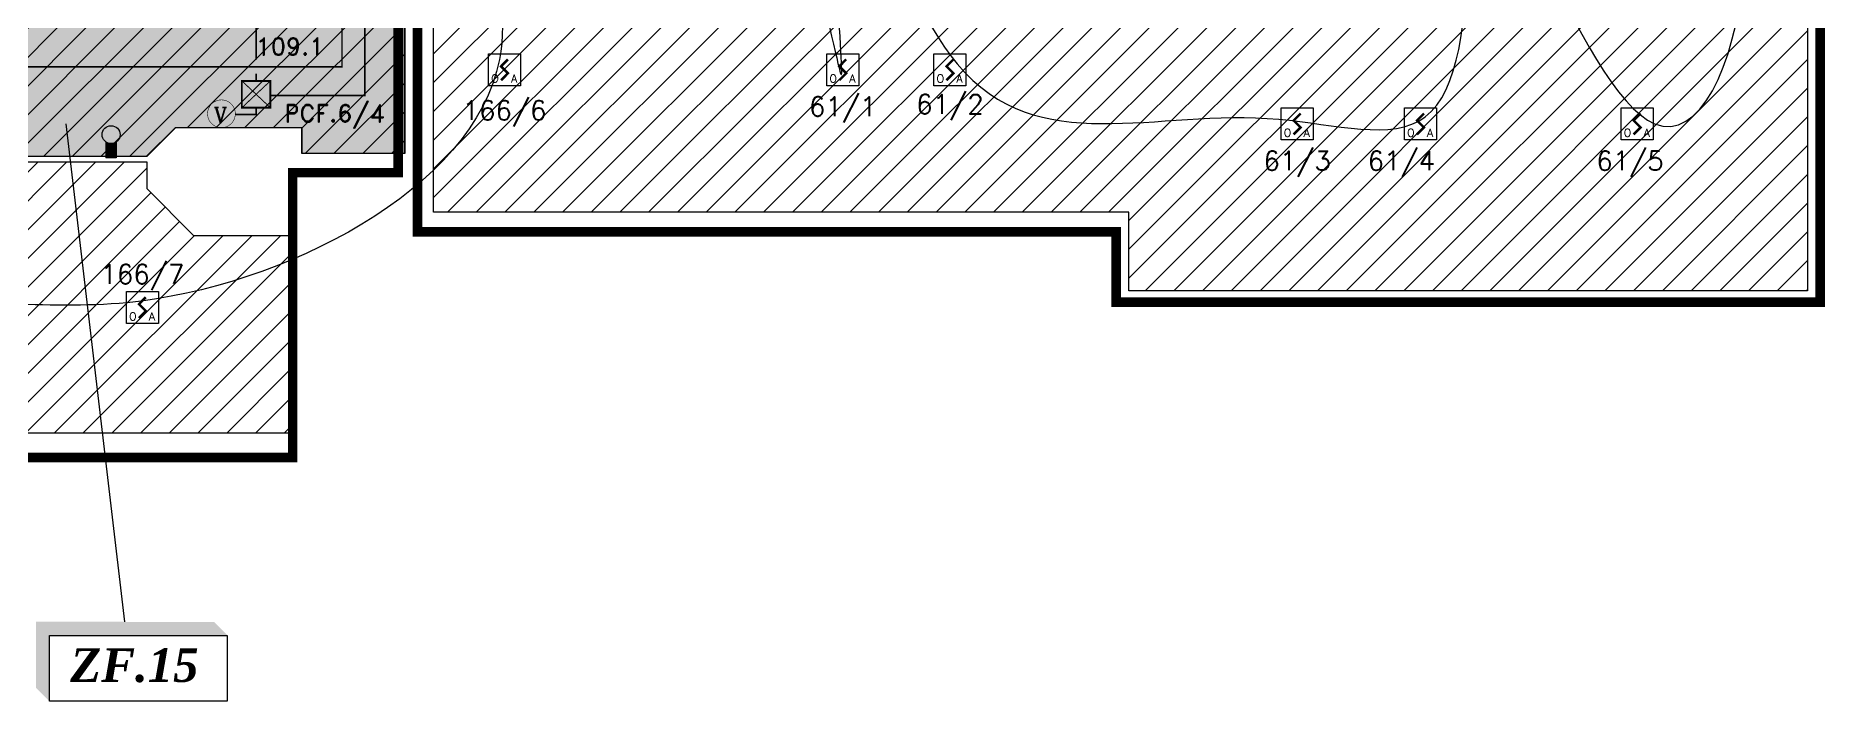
# Model space of a CAD drawing. Header units: millimetres. Extents: x 118.5 to 196.2, y -9.6 to 71.6.
# Drawn here: x 163.52 to 191.5, y -8.49 to 1.9 of the extents above; entities that cross this region are included whole.
import ezdxf
from ezdxf.enums import TextEntityAlignment as Align

# ---------------------------------------------------------------- set-up
doc = ezdxf.new("R2010")
doc.units = ezdxf.units.MM
doc.linetypes.add('CONTINU', pattern=[0])
doc.linetypes.add('SLD', pattern=[0])
for name, color, linetype in [('ATEIS MISE EN SECURITE', 7, 'Continuous'), ('ATEIS ZONES MES', 7, 'Continuous'), ('JCC-ADRESSAGE', 6, 'Continuous'), ('JCC-FILERIE SDI', 6, 'Continuous'), ('JCC-INDICATEUR ACTION', 1, 'Continuous'), ('JCC-LOCAUX', 4, 'Continuous'), ('JCC-OPTIQUE_A', 1, 'Continuous'), ('JCC-ZONING ZDA-ZDM', 5, 'Continuous')]:
    doc.layers.add(name, color=color, linetype=linetype)
doc.styles.add('HELVL', font='ROMAND.SHX')
doc.styles.add('LOCAUX', font='romans.shx', dxfattribs={"width": 0.75})
doc.styles.add('ROMANC', font='romanc')
doc.styles.get("Standard").update_dxf_attribs({"font": 'romans.shx'})
doc.styles.add('TEXTE', font='romans.shx')
pattern_1 = [(45, (127.22776, -4.50796), (-0.2245064, 0.2245064), [])]

# ---------------------------------------------------------------- blocks, each defined once
blk = doc.blocks.new('indicateur action')
at = {"layer": 'JCC-INDICATEUR ACTION'}
blk.add_hatch(color=0, dxfattribs=at).paths.add_polyline_path([(0.8, -0.05, -0.315344), (-0.8, -0.05), (-0.8, -2.5), (0.8, -2.5)])
at = {"layer": 'JCC-INDICATEUR ACTION', "color": 0}
for p, q in [((-0.8, -0.05), (-0.8, -2.5)), ((0.8, -2.5), (-0.8, -2.5)), ((0.8, -0.05), (0.8, -2.5))]:
    blk.add_line(p, q, dxfattribs=at)
blk.add_circle((0, 1.1), 1.4, dxfattribs=at)
at = {"layer": 'JCC-ADRESSAGE', "style": 'TEXTE'}
blk.add_attdef('ADRESSE', text='', height=3, dxfattribs=at).set_placement((0, 5), align=Align.MIDDLE)
at = {"layer": 'JCC-LOCAUX', "lineweight": 0, "style": 'LOCAUX', "width": 0.75, "flags": 8}
for p in [(0, 13.75), (0, 11.25), (0, 8.75)]:
    blk.add_attdef('PIECE', text='', height=1.75, dxfattribs=at).set_placement(p, align=Align.MIDDLE)
blk = doc.blocks.new('optique_a')
at = {"layer": 'JCC-OPTIQUE_A', "color": 0}
blk.add_lwpolyline([(-2.5, 2.5), (2.5, 2.5), (2.5, -2.5), (-2.5, -2.5)], close=True, dxfattribs=at)
at = {"layer": 'JCC-OPTIQUE_A', "color": 0, "const_width": 0.385}
blk.add_lwpolyline([(0.54, 1.63), (-0.54, 0.54), (0.54, -0.54), (-0.54, -1.63)], dxfattribs=at)
at = {"layer": 'JCC-ADRESSAGE', "style": 'TEXTE'}
blk.add_attdef('ADRESSE', text='', height=3, dxfattribs=at).set_placement((0, 5), align=Align.MIDDLE)
at = {"layer": 'JCC-LOCAUX', "style": 'LOCAUX', "width": 0.85, "flags": 8}
for p in [(0, 13.75), (0, 11.25), (0, 8.75)]:
    blk.add_attdef('PIECE', text='', height=1.75, dxfattribs=at).set_placement(p, align=Align.MIDDLE)
at = {"layer": 'JCC-OPTIQUE_A', "color": 0}
for s, p in [('O', (-1.5, -2)), ('A', (1.5, -2))]:
    blk.add_text(s, height=1.25, dxfattribs=at).set_placement(p, align=Align.CENTER)
blk = doc.blocks.new('BOITE DE RACCORDEMENT PCF')
at = {"color": 3, "linetype": 'Continuous', "const_width": 0.02}
blk.add_lwpolyline([(0, 0.275), (0, 0), (0.292, 0), (0.292, 0.275)], close=True, dxfattribs=at)
at = {"color": 3, "linetype": 'Continuous', "const_width": 0.01}
for points in [[(0.292, 0), (0, 0.275)], [(0.292, 0.275), (0, 0)]]:
    blk.add_lwpolyline(points, dxfattribs=at)
blk = doc.blocks.new('VENTOUSE ELECTROMANETIQUE A RUPTURE')
at = {"color": 4, "linetype": 'Continuous', "const_width": 0.00535}
blk.add_lwpolyline([(-0.142, 0, 1), (0.142, 0, 1)], format="xyb", close=True, dxfattribs=at)
at = {"color": 1, "linetype": 'SLD', "style": 'ROMANC'}
blk.add_text('V', height=0.16, dxfattribs=at).set_placement((-0.077, -0.096))

msp = doc.modelspace()

# ---------------------------------------------------------------- hatches: boundary and pattern name
at = {"layer": 'ATEIS ZONES MES'}
h = msp.add_hatch(dxfattribs=at)
h.set_pattern_fill('DOTS', color=3, scale=0.1, style=0)
h.set_pattern_definition([(0, (74.06433, -4.50796), (0.079375, 0.15875), [0, -0.15875])])
h.paths.add_polyline_path([(169.271, 13.637), (169.201, 13.637), (169.201, 6.276), (171.565, 6.277), (171.565, 4.597), (171.565, 4.567), (171.405, 4.567), (170.941, 4.067), (169.271, 4.067), (169.271, 0.067), (167.671, 0.067), (167.671, 0.467), (165.691, 0.467), (165.241, 0.017), (162.701, 0.017), (162.251, 0.467), (158.391, 0.467), (158.041, 0.017), (155.501, 0.017), (155.051, 0.467), (151.341, 0.467), (150.891, 0.017), (149.471, 0.017), (149.471, -3.583), (147.596, -3.583), (147.596, -2.528), (147.146, -2.078), (147.146, -0.858), (147.596, -0.408), (147.596, 1.067), (147.146, 1.522), (147.146, 4.062), (147.596, 4.512), (147.596, 6.617), (147.481, 6.617), (147.481, 9.157), (149.221, 9.157), (149.221, 6.267), (149.471, 6.267), (149.471, 2.367), (167.221, 2.367), (167.221, 10.692), (149.471, 10.692), (149.471, 12.842), (150.891, 12.842), (151.341, 12.392), (155.051, 12.392), (155.501, 12.842), (158.041, 12.842), (158.391, 12.392), (162.251, 12.392), (162.701, 12.842), (165.241, 12.842), (165.691, 12.392), (167.571, 12.392), (167.571, 15.817), (167.671, 15.817), (167.671, 16.267), (169.271, 16.267)])
at = {"layer": 'JCC-ZONING ZDA-ZDM'}
h = msp.add_hatch(dxfattribs=at)
h.set_pattern_fill('ANSI31', color=11, scale=0.1, style=0)
h.set_pattern_definition(pattern_1)
h.paths.add_polyline_path([(169.278, 13.637), (169.208, 13.637), (169.208, 6.276), (171.571, 6.277), (171.571, 4.597), (171.571, 4.567), (171.411, 4.567), (170.948, 4.067), (169.278, 4.067), (169.278, 0.067), (167.678, 0.067), (167.678, 0.467), (165.697, 0.467), (165.247, 0.017), (162.708, 0.017), (162.258, 0.467), (158.397, 0.467), (158.048, 0.017), (155.508, 0.017), (155.058, 0.467), (151.348, 0.467), (150.898, 0.017), (149.478, 0.017), (149.478, -3.583), (147.603, -3.583), (147.603, -2.528), (147.153, -2.078), (147.153, -0.858), (147.603, -0.408), (147.603, 1.067), (147.153, 1.522), (147.153, 4.062), (147.603, 4.512), (147.603, 6.617), (147.488, 6.617), (147.488, 9.157), (149.228, 9.157), (149.228, 6.267), (149.478, 6.267), (149.478, 2.367), (167.228, 2.367), (167.228, 10.692), (149.478, 10.692), (149.478, 12.842), (150.898, 12.842), (151.348, 12.392), (155.058, 12.392), (155.508, 12.842), (158.047, 12.842), (158.397, 12.392), (162.258, 12.392), (162.708, 12.842), (165.248, 12.842), (165.698, 12.392), (167.578, 12.392), (167.578, 15.817), (167.678, 15.817), (167.678, 16.267), (169.278, 16.267)])
h = msp.add_hatch(dxfattribs=at)
h.set_pattern_fill('ANSI31', color=106, scale=0.1, style=0)
h.set_pattern_definition(pattern_1)
h.paths.add_polyline_path([(191.194, 2.357), (191.194, -2.078), (180.614, -2.078), (180.594, -2.078), (180.594, -0.853), (169.728, -0.853), (169.728, 3.987), (170.948, 3.987), (170.948, 3.529), (171.03, 3.447), (171.678, 2.837), (174.878, 2.837), (175.608, 3.567), (175.608, 3.987), (178.148, 3.987), (178.148, 3.567), (178.878, 2.837), (180.394, 2.837), (180.394, 2.357), (180.594, 2.357), (181.977, 2.357), (182.726, 3.105), (182.726, 3.943), (185.462, 3.943), (185.462, 3.105), (186.19, 2.377), (186.211, 2.357), (187.644, 2.357), (187.744, 2.357), (187.744, 3.943), (189.062, 3.943), (189.062, 3.105), (189.811, 2.357)])
h = msp.add_hatch(dxfattribs=at)
h.set_pattern_fill('ANSI31', color=174, scale=0.1, style=0)
h.set_pattern_definition(pattern_1)
h.paths.add_polyline_path([(149.722, -0.063), (150.898, -0.063), (150.898, -0.521), (150.98, -0.603), (151.628, -1.213), (154.697, -1.213), (154.86, -1.131), (155.508, -0.483), (155.508, -0.063), (158.047, -0.063), (158.048, -0.483), (158.778, -1.213), (161.978, -1.213), (162.708, -0.483), (162.708, -0.063), (165.247, -0.063), (165.247, -0.483), (165.977, -1.213), (167.478, -1.213), (167.478, -4.303), (149.678, -4.303), (149.678, -0.063)])

# ---------------------------------------------------------------- linework, layer by layer
at = {"layer": 'ATEIS MISE EN SECURITE', "color": 3, "linetype": 'CONTINU', "const_width": 0.025}
for points in [[(167.189, 0.974), (168.654, 0.974), (168.654, 5.071), (179.936, 5.071)], [(167.143, 3.965), (168.299, 3.965), (168.299, 1.42), (161.776, 1.42), (161.776, 2.394)], [(166.956, 1.534), (166.956, 2.156), (166.66, 2.156)], [(166.956, 1.21), (166.956, 1.316)], [(166.636, 0.677), (166.958, 0.677), (166.958, 0.778)]]:
    msp.add_lwpolyline(points, dxfattribs=at)
at = {"layer": 'ATEIS ZONES MES', "color": 3}
msp.add_line((164.907, -7.251), (163.991, 0.531), dxfattribs=at)
msp.add_lwpolyline([(162.701, 12.842), (165.241, 12.842), (165.691, 12.392), (167.571, 12.392), (167.571, 15.817), (167.671, 15.817), (167.671, 16.267), (169.271, 16.267), (169.271, 13.637), (169.201, 13.637), (169.201, 6.276), (171.565, 6.277), (171.565, 4.597), (171.565, 4.567), (171.405, 4.567), (170.941, 4.067), (169.271, 4.067), (169.271, 0.067), (167.671, 0.067), (167.671, 0.467), (165.691, 0.467), (165.241, 0.017), (162.701, 0.017)], dxfattribs=at)
at = {"layer": 'ATEIS ZONES MES', "color": 3, "linetype": 'CONTINU'}
msp.add_lwpolyline([(163.727, -8.49), (163.727, -7.466), (166.507, -7.467), (166.506, -8.491)], close=True, dxfattribs=at)
for points in [[(166.297, -7.252), (163.517, -7.251), (163.727, -7.461)], [(163.517, -7.251), (163.517, -8.28), (163.727, -7.461)], [(163.727, -7.461), (166.507, -7.462), (166.297, -7.252)], [(163.517, -8.28), (163.727, -8.49), (163.727, -7.461)]]:
    msp.add_solid(points, dxfattribs=at)
at = {"layer": 'JCC-FILERIE SDI', "color": 6, "start_tangent": (0.097794, -0.995207), "end_tangent": (0, -1)}
msp.add_spline([(179.578, 8.045), (180.253, 7.514), (179.042, 6.203), (177.003, 6.159), (171.658, 7.659), (174.28, 5.789), (176.106, 1.366), (175.983, 5.419), (177.912, 1.465), (182.937, 0.602), (185.221, 0.638), (185.881, 5.399), (188.807, 0.531), (189.003, 7.241), (183.971, 8.756), (190.408, 11.97), (185.154, 14.826), (190.733, 14.568), (189.859, 18.185), (182.991, 18.969), (177.993, 18.896), (175.794, 18.877), (176.835, 14.704), (170.55, 18.858), (170.942, 14.939), (170.863, 11.938), (171.743, 15.006), (172.962, 11.487), (175.882, 13.289), (176.913, 13.824), (178.899, 14.24), (180.034, 14.4), (181.081, 14.285), (181.861, 13.491)], degree=3, dxfattribs=at)
at = {"layer": 'JCC-FILERIE SDI', "color": 5, "start_tangent": (0, 1), "end_tangent": (0, 1)}
msp.add_spline([(150.852, 9.992), (150.832, 11.247), (150.837, 11.671), (150.653, 15.334), (151.845, 12.111), (153.806, 11.648), (155.475, 15.241), (157.77, 15.258), (162.801, 15.077), (163.775, 11.602), (165.06, 15.24), (168.424, 12.755), (168.899, 9.868), (169.574, 6.033), (170.758, 1.534), (164.939, -2.265), (163.038, -2.289), (158.053, -2.428), (155.642, -2.358), (150.704, -2.404), (143.649, -2.15), (143.649, 1.487), (143.741, 4.198), (148.793, 8.716), (148.627, 5.776), (149.375, 1.418), (151.353, 4.009), (153.919, 4.337), (156.778, 4.854), (159.411, 1.51), (160.234, 4.343), (164.621, 4.909), (168.386, 2.947), (165.85, 8.402), (160.662, 8.348), (156.376, 8.402), (153.784, 8.402), (153.807, 8.882)], degree=3, dxfattribs=at)
at = {"layer": 'JCC-ZONING ZDA-ZDM', "color": 1, "const_width": 0.15}
msp.add_lwpolyline([(149.327, -4.683), (167.528, -4.683), (167.528, -0.233), (169.177, -0.233), (169.177, 3.967), (169.177, 4.029), (170.777, 4.029), (171.307, 4.567), (171.449, 4.567), (171.449, 6.357), (169.277, 6.357), (169.237, 6.357), (169.237, 16.567), (167.527, 16.567), (167.527, 17.542), (149.878, 17.542)], dxfattribs=at)
at = {"layer": 'JCC-ZONING ZDA-ZDM', "color": 11}
msp.add_lwpolyline([(162.708, 12.842), (165.248, 12.842), (165.698, 12.392), (167.578, 12.392), (167.578, 15.817), (167.678, 15.817), (167.678, 16.267), (169.278, 16.267), (169.278, 13.637), (169.208, 13.637), (169.208, 6.276), (171.571, 6.277), (171.571, 4.597), (171.571, 4.567), (171.411, 4.567), (170.948, 4.067), (169.278, 4.067), (169.278, 0.067), (167.678, 0.067), (167.678, 0.467), (165.697, 0.467), (165.247, 0.017), (162.708, 0.017)], dxfattribs=at)
at = {"layer": 'JCC-ZONING ZDA-ZDM', "color": 201, "const_width": 0.15}
msp.add_lwpolyline([(169.477, 3.82), (169.477, -1.158), (180.394, -1.158), (180.394, -2.258), (191.394, -2.258), (191.394, 4.717)], dxfattribs=at)
at = {"layer": 'JCC-ZONING ZDA-ZDM', "color": 106}
msp.add_lwpolyline([(191.194, 2.357), (191.194, -2.078), (180.614, -2.078), (180.594, -2.078), (180.594, -0.853), (169.728, -0.853), (169.728, 3.987)], dxfattribs=at)
at = {"layer": 'JCC-ZONING ZDA-ZDM', "color": 174}
msp.add_lwpolyline([(149.722, -0.063), (150.898, -0.063), (150.898, -0.521), (150.98, -0.603), (151.628, -1.213), (154.697, -1.213), (154.86, -1.131), (155.508, -0.483), (155.508, -0.063), (158.047, -0.063), (158.048, -0.483), (158.778, -1.213), (161.978, -1.213), (162.708, -0.483), (162.708, -0.063), (165.247, -0.063), (165.247, -0.483), (165.977, -1.213), (167.478, -1.213), (167.478, -4.303), (149.678, -4.303), (149.678, -0.063), (149.722, -0.063)], dxfattribs=at)

# ---------------------------------------------------------------- block references
at = {"layer": 'ATEIS MISE EN SECURITE', "linetype": 'Continuous', "xscale": 1.5274875, "yscale": 1.5274875, "zscale": 1.5274875}
for name, p in [('BOITE DE RACCORDEMENT PCF', (166.734, 0.781)), ('VENTOUSE ELECTROMANETIQUE A RUPTURE', (166.415, 0.687))]:
    msp.add_blockref(name, p, dxfattribs=at)
at = {"layer": 'JCC-INDICATEUR ACTION', "lineweight": 0, "xscale": 0.1000000000000014, "yscale": 0.1000000000000014}
msp.add_blockref('indicateur action', (164.691, 0.251), dxfattribs=at)
at = {"layer": 'JCC-OPTIQUE_A', "lineweight": 0}
ref = msp.add_blockref('optique_a', (170.838, 1.374), dxfattribs=dict(at, xscale=0.1000000000000014, yscale=0.1000000000000014))
ref.add_attrib('ADRESSE', '166/6', dxfattribs={"layer": 'JCC-ADRESSAGE', "height": 0.3, "style": 'TEXTE'}).set_placement((170.838, 0.719), align=Align.MIDDLE)
ref = msp.add_blockref('optique_a', (176.122, 1.374), dxfattribs=dict(at, xscale=0.1000000000000014, yscale=0.1000000000000014))
ref.add_attrib('ADRESSE', '61/1', dxfattribs={"layer": 'JCC-ADRESSAGE', "height": 0.3, "style": 'TEXTE'}).set_placement((176.122, 0.779), align=Align.MIDDLE)
ref = msp.add_blockref('optique_a', (177.797, 1.374), dxfattribs=dict(at, xscale=0.1000000000000014, yscale=0.1000000000000014))
ref.add_attrib('ADRESSE', '61/2', dxfattribs={"layer": 'JCC-ADRESSAGE', "height": 0.3, "style": 'TEXTE'}).set_placement((177.797, 0.814), align=Align.MIDDLE)
ref = msp.add_blockref('optique_a', (183.221, 0.528), dxfattribs=dict(at, xscale=0.1000000000000014, yscale=0.1000000000000014))
ref.add_attrib('ADRESSE', '61/3', dxfattribs={"layer": 'JCC-ADRESSAGE', "height": 0.3, "style": 'TEXTE'}).set_placement((183.221, -0.068), align=Align.MIDDLE)
ref = msp.add_blockref('optique_a', (185.148, 0.528), dxfattribs=dict(at, xscale=0.1000000000000014, yscale=0.1000000000000014))
ref.add_attrib('ADRESSE', '61/4', dxfattribs={"layer": 'JCC-ADRESSAGE', "height": 0.3, "style": 'TEXTE'}).set_placement((184.849, -0.068), align=Align.MIDDLE)
ref = msp.add_blockref('optique_a', (188.533, 0.528), dxfattribs=dict(at, xscale=0.1000000000000014, yscale=0.1000000000000014))
ref.add_attrib('ADRESSE', '61/5', dxfattribs={"layer": 'JCC-ADRESSAGE', "height": 0.3, "style": 'TEXTE'}).set_placement((188.422, -0.068), align=Align.MIDDLE)
at = {"layer": 'JCC-OPTIQUE_A', "lineweight": 0, "xscale": 0.1000000000000014, "yscale": 0.1000000000000014}
msp.add_blockref('optique_a', (165.18, -2.342), dxfattribs=at).add_auto_attribs({'ADRESSE': '166/7'})

# ---------------------------------------------------------------- texts
at = {"layer": 'ATEIS MISE EN SECURITE', "color": 0, "style": 'HELVL'}
for s, p in [('109.1', (166.952, 1.6)), ('PCF.6/4', (167.399, 0.556))]:
    msp.add_text(s, height=0.2749, dxfattribs=at).set_placement(p)
at = {"layer": 'ATEIS ZONES MES', "insert": (164.053, -7.665), "char_height": 0.525, "width": 10.93839, "attachment_point": 1, "rotation": 359.9802}
msp.add_mtext('{\\fTimes New Roman|b1|i1|c0|p18;ZF.15}', dxfattribs=at)

doc.saveas('drawing.dxf')
